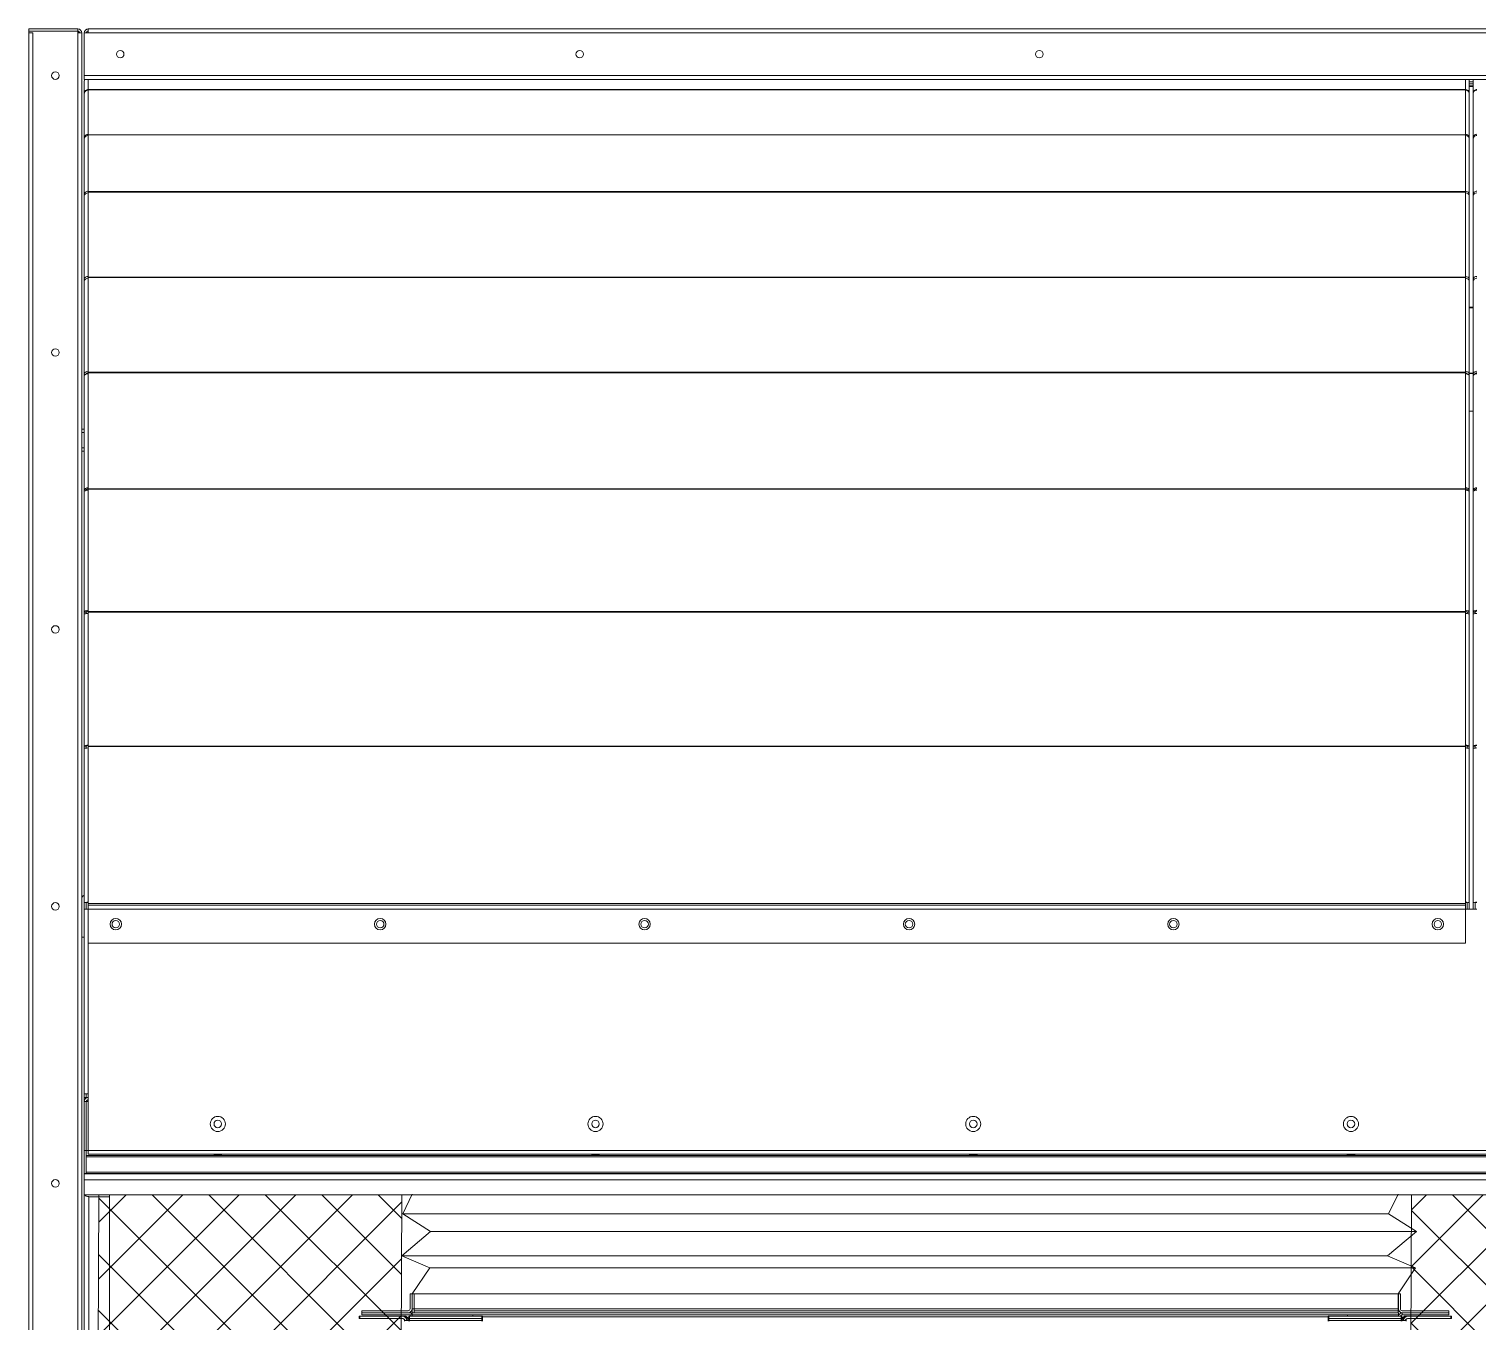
# Model space of a CAD drawing. Header units: millimetres. Extents: x -17070 to 42149, y -291348 to 30242.
# Drawn here: x 31351 to 32501, y 19004 to 20030 of the extents above; entities that cross this region are included whole.
import ezdxf

# ---------------------------------------------------------------- set-up
doc = ezdxf.new("R2010")
doc.units = ezdxf.units.MM
pattern_1 = [(45, (-833382.937, -471185.468), (-22.4506403, 22.4506403), []), (135, (-833382.937, -471185.468), (-22.4506403, -22.4506403), [])]

# ---------------------------------------------------------------- blocks, each defined once
blk = doc.blocks.new('3753456')
at = {"color": 0, "lineweight": 5}
for p, q in [((337590.2, 91235.5), (337597.8, 91251)), ((337612.3, 91221.4), (337590.2, 91235.5)), ((337589.4, 91202.2), (337612.3, 91221.4)), ((337611.6, 91192.6), (337589.4, 91202.2)), ((337597.8, 91172), (337611.6, 91192.6))]:
    blk.add_line(p, q, dxfattribs=at)
blk = doc.blocks.new('45735')
at = {"color": 0, "lineweight": 5}
for p, q in [((339300, 91099.7), (338517, 91099.7)), ((338539.1, 91085.6), (339322.1, 91085.6)), ((338516.2, 91066.4), (339299.2, 91066.4)), ((339321.4, 91056.8), (338538.4, 91056.8))]:
    blk.add_line(p, q, dxfattribs=at)
for p in [(926.8, -135.8), (1709.8, -135.8)]:
    blk.add_blockref('3753456', p, dxfattribs=at)
blk = doc.blocks.new('2')
at = {"lineweight": 5}
h = blk.add_hatch(dxfattribs=at)
h.set_pattern_fill('ANSI37', scale=10)
h.set_pattern_definition(pattern_1)
h.paths.add_polyline_path([(31638.4, 17181.5), (31646.9, 19103.8), (31406.2, 19103.8), (31397.7, 17181.5)])
h = blk.add_hatch(dxfattribs=at)
h.set_pattern_fill('ANSI37', scale=10)
h.set_pattern_definition(pattern_1)
h.paths.add_polyline_path([(32952.6, 17181.5), (32961.1, 19103.8), (32448.7, 19103.8), (32440.2, 17181.5)])
at = {"color": 7, "lineweight": 20, "ltscale": 0.000888889}
for p, q in [((31350.6, 20029.9), (31350.6, 20028.3)), ((31389.5, 20029.9), (31389.5, 20028.3)), ((31396.2, 19755.8), (31394.6, 19755.8)), ((32493, 19755.8), (32494.6, 19755.8)), ((32499.2, 19755.8), (32497.6, 19755.8)), ((31396.2, 19663.8), (31394.6, 19663.8)), ((32493, 19663.8), (32494.6, 19663.8)), ((32499.2, 19663.8), (32497.6, 19663.8)), ((31396.2, 19566.7), (31394.6, 19566.7)), ((32493, 19566.7), (32494.6, 19566.7)), ((32499.2, 19566.7), (32497.6, 19566.7)), ((31396.2, 19460.3), (31394.6, 19460.3)), ((32493, 19460.3), (32494.6, 19460.3)), ((32499.2, 19460.3), (32497.6, 19460.3)), ((31394.6, 19181.1), (31394.6, 19179.5)), ((31394.6, 19178), (31396.2, 19178)), ((31394.6, 19139.1), (31396.2, 19139.1)), ((31394.6, 19139.1), (31396.2, 19139.1)), ((31394.6, 19120.7), (31396.2, 19120.7)), ((31654.9, 19025.1), (31653.3, 19025.1)), ((32438.3, 19025.1), (32439.9, 19025.1)), ((31614.9, 19011.7), (31614.9, 19010.1)), ((31656.7, 19011.7), (31656.7, 19010.1)), ((32438.1, 19011.7), (32438.1, 19010.1)), ((32478.3, 19011.7), (32478.3, 19010.1)), ((31614.9, 19010.1), (31614.9, 19008.5)), ((31653.3, 19008.5), (31654.9, 19008.5)), ((31654.9, 19008.5), (31654.9, 19010.1)), ((32438.3, 19008.5), (32438.3, 19010.1)), ((32441.4, 19010.1), (32441.4, 19008.5)), ((32478.3, 19008.5), (32478.3, 19010.1))]:
    blk.add_line(p, q, dxfattribs=at)
at = {"color": 7, "lineweight": 20, "ltscale": 0.021611}
for p, q in [((31350.6, 20029.9), (31389.5, 20029.9)), ((31350.6, 20028.3), (31389.5, 20028.3)), ((31394.6, 19178), (31394.6, 19139.1)), ((31396.2, 19139.1), (31396.2, 19178))]:
    blk.add_line(p, q, dxfattribs=at)
at = {"color": 7, "lineweight": 20, "ltscale": 0.000833333}
for p, q in [((31350.6, 20026.8), (31350.6, 20028.3)), ((31389.5, 20028.3), (31389.5, 20026.8)), ((31396.2, 19178), (31397.7, 19178)), ((31397.7, 19139.1), (31396.2, 19139.1)), ((31656.7, 19011.7), (31656.7, 19013.2)), ((32438.1, 19011.7), (32438.1, 19013.2)), ((31652.3, 19005.5), (31652.3, 19004)), ((31652.8, 19005.5), (31652.8, 19004)), ((31710.3, 19005.5), (31710.3, 19004)), ((31710.8, 19005.5), (31710.8, 19004)), ((32382.4, 19005.5), (32382.4, 19004)), ((32382.9, 19005.5), (32382.9, 19004)), ((32439.9, 19010.1), (32441.4, 19010.1)), ((32440.4, 19005.5), (32440.4, 19004)), ((32440.9, 19005.5), (32440.9, 19004))]:
    blk.add_line(p, q, dxfattribs=at)
at = {"color": 7, "lineweight": 20}
for p, q in [((31350.6, 17185), (31350.6, 20026.8)), ((31353.7, 17185), (31353.7, 20026.8)), ((31389.5, 17185), (31389.5, 20026.8)), ((31392.6, 17185), (31392.6, 20026.8)), ((34003.5, 20029.9), (31397.7, 20029.9)), ((34003.5, 20026.8), (31397.7, 20026.8)), ((34006.6, 19993), (31394.6, 19993)), ((34006.6, 19989.9), (31394.6, 19989.9)), ((31397.7, 19981.8), (32491.5, 19981.8)), ((31397.7, 19981.6), (32491.5, 19981.6)), ((31397.7, 19945.9), (32491.5, 19945.9)), ((31397.7, 19945.8), (32491.5, 19945.8)), ((31397.7, 19900.8), (32491.5, 19900.8)), ((31397.7, 19900.4), (32491.5, 19900.4)), ((31397.7, 19832.7), (32491.5, 19832.7)), ((31397.7, 19832.6), (32491.5, 19832.6)), ((31397.7, 19757.4), (32491.5, 19757.4)), ((31397.7, 19756.8), (32491.5, 19756.8)), ((31397.7, 19664.7), (32491.5, 19664.7)), ((31397.7, 19664.4), (32491.5, 19664.4)), ((31397.7, 19567.3), (32491.5, 19567.3)), ((31397.7, 19566.6), (32491.5, 19566.6)), ((31397.7, 19460.1), (32491.5, 19460.1)), ((31397.7, 19459.8), (32491.5, 19459.8)), ((32491.5, 19335.1), (31397.7, 19335.1)), ((31397.7, 19333.8), (32491.5, 19333.8)), ((31397.7, 19330.7), (32491.5, 19330.7)), ((31397.7, 19303.8), (32491.5, 19303.8)), ((31397.7, 19139.1), (34003.5, 19139.1)), ((34005, 19135.1), (31396.2, 19135.1)), ((34005, 19133.9), (31396.2, 19133.9)), ((31397.7, 19136), (34003.5, 19136)), ((34006.6, 19120.6), (31394.6, 19120.6)), ((34006.6, 19115.6), (31394.6, 19115.6)), ((31396.2, 19121.8), (34005, 19121.8)), ((31396.2, 19120.8), (34005, 19120.8)), ((31394.6, 19103.8), (34006.6, 19103.8))]:
    blk.add_line(p, q, dxfattribs=at)
at = {"color": 7, "lineweight": 20, "ltscale": 0.001722}
for p, q in [((31350.6, 20026.8), (31353.7, 20026.8)), ((31350.6, 20026.8), (31353.7, 20026.8)), ((31392.6, 20026.8), (31389.5, 20026.8)), ((31397.7, 20026.8), (31394.6, 20026.8)), ((31397.7, 20026.8), (31397.7, 20029.9)), ((31394.6, 19993), (31394.6, 19989.9)), ((31397.7, 19330.7), (31397.7, 19333.8)), ((32491.5, 19330.7), (32491.5, 19333.8)), ((31394.6, 19330.8), (31397.7, 19330.8)), ((31394.6, 19184.1), (31397.7, 19184.1)), ((31397.7, 19136), (31397.7, 19139.1)), ((31655.1, 19013.2), (31655.1, 19010.1))]:
    blk.add_line(p, q, dxfattribs=at)
at = {"color": 7, "lineweight": 20, "ltscale": 0.018778}
blk.add_line((31394.6, 19993), (31394.6, 20026.8), dxfattribs=at)
at = {"color": 7, "lineweight": 20, "ltscale": 0.000566703}
blk.add_line((31396.6, 20027.8), (31396.6, 20026.8), dxfattribs=at)
at = {"color": 7, "lineweight": 20, "ltscale": 0.004468}
for p, q in [((31397.7, 19981.9), (31397.7, 19989.9)), ((32491.5, 19989.9), (32491.5, 19981.9))]:
    blk.add_line(p, q, dxfattribs=at)
at = {"color": 7, "lineweight": 20, "ltscale": 4.85923e-05}
blk.add_line((31394.6, 19988.6), (31394.6, 19988.6), dxfattribs=at)
at = {"color": 7, "lineweight": 20, "ltscale": 0.005416}
for p, q in [((31394.6, 19978.8), (31394.6, 19988.5)), ((32494.6, 19988.5), (32494.6, 19978.8)), ((32497.6, 19978.8), (32497.6, 19988.5))]:
    blk.add_line(p, q, dxfattribs=at)
at = {"color": 7, "lineweight": 20, "ltscale": 1.77131e-05}
for p, q in [((31394.7, 19978.8), (31394.6, 19978.8)), ((32497.7, 19978.8), (32497.6, 19978.8))]:
    blk.add_line(p, q, dxfattribs=at)
at = {"color": 7, "lineweight": 20, "ltscale": 0.000231544}
for p, q in [((31394.6, 19978.4), (31394.6, 19978.8)), ((32497.6, 19978.4), (32497.6, 19978.8))]:
    blk.add_line(p, q, dxfattribs=at)
at = {"color": 7, "lineweight": 20, "ltscale": 0.019501}
for p, q in [((31394.6, 19943.3), (31394.6, 19978.4)), ((31397.7, 19946.2), (31397.7, 19981.3)), ((32491.5, 19981.3), (32491.5, 19946.2)), ((32494.6, 19978.4), (32494.6, 19943.3)), ((32497.6, 19943.3), (32497.6, 19978.4))]:
    blk.add_line(p, q, dxfattribs=at)
at = {"color": 7, "lineweight": 20, "ltscale": 5.06378e-05}
for p, q in [((31397.7, 19981.9), (31397.7, 19981.8)), ((32491.5, 19981.9), (32491.5, 19981.8))]:
    blk.add_line(p, q, dxfattribs=at)
at = {"color": 7, "lineweight": 20, "ltscale": 8.68979e-05}
for p, q in [((31397.7, 19981.6), (31397.7, 19981.8)), ((32491.5, 19981.6), (32491.5, 19981.8))]:
    blk.add_line(p, q, dxfattribs=at)
at = {"color": 7, "lineweight": 20, "ltscale": 0.000182321}
for p, q in [((31397.7, 19981.3), (31397.7, 19981.6)), ((32491.5, 19981.3), (32491.5, 19981.6))]:
    blk.add_line(p, q, dxfattribs=at)
at = {"color": 7, "lineweight": 20, "ltscale": 5.01906e-05}
blk.add_line((32494.6, 19988.5), (32494.6, 19988.6), dxfattribs=at)
at = {"color": 7, "lineweight": 20, "ltscale": 0.001667}
for p, q in [((32494.6, 19987.9), (32497.6, 19987.9)), ((32497.6, 19986.4), (32494.6, 19986.4)), ((32497.6, 19984.8), (32494.6, 19984.8)), ((32494.6, 19984.3), (32497.6, 19984.3)), ((32494.6, 19808.9), (32497.6, 19808.9)), ((32494.6, 19808.3), (32497.6, 19808.3)), ((32494.6, 19756.5), (32497.6, 19756.5)), ((32494.6, 19756.2), (32497.6, 19756.2)), ((32494.6, 19726.3), (32497.6, 19726.3))]:
    blk.add_line(p, q, dxfattribs=at)
at = {"color": 7, "lineweight": 20, "ltscale": 1.77147e-05}
blk.add_line((32494.6, 19978.8), (32494.6, 19978.8), dxfattribs=at)
at = {"color": 7, "lineweight": 20, "ltscale": 0.020143}
blk.add_line((32494.6, 19942.5), (32494.6, 19978.8), dxfattribs=at)
at = {"color": 7, "lineweight": 20, "ltscale": 4.85922e-05}
blk.add_line((32497.6, 19988.6), (32497.6, 19988.6), dxfattribs=at)
at = {"color": 7, "lineweight": 20, "ltscale": 5.95226e-05}
for p, q in [((31394.7, 19943.3), (31394.6, 19943.3)), ((32497.7, 19943.3), (32497.6, 19943.3))]:
    blk.add_line(p, q, dxfattribs=at)
at = {"color": 7, "lineweight": 20, "ltscale": 0.000407996}
for p, q in [((31394.6, 19942.5), (31394.6, 19943.3)), ((32497.6, 19942.5), (32497.6, 19943.3))]:
    blk.add_line(p, q, dxfattribs=at)
at = {"color": 7, "lineweight": 20, "ltscale": 0.000181183}
for p, q in [((31397.7, 19945.9), (31397.7, 19946.2)), ((32491.5, 19945.9), (32491.5, 19946.2))]:
    blk.add_line(p, q, dxfattribs=at)
at = {"color": 7, "lineweight": 20, "ltscale": 5.76158e-05}
for p, q in [((31397.7, 19945.8), (31397.7, 19945.9)), ((32491.5, 19945.8), (32491.5, 19945.9))]:
    blk.add_line(p, q, dxfattribs=at)
at = {"color": 7, "lineweight": 20, "ltscale": 0.000228135}
for p, q in [((31397.7, 19945.4), (31397.7, 19945.8)), ((32491.5, 19945.4), (32491.5, 19945.8))]:
    blk.add_line(p, q, dxfattribs=at)
at = {"color": 7, "lineweight": 20, "ltscale": 0.024554}
for p, q in [((31397.7, 19901.2), (31397.7, 19945.4)), ((32491.5, 19945.4), (32491.5, 19901.2)), ((31394.6, 19898.3), (31394.6, 19942.5)), ((32494.6, 19942.5), (32494.6, 19898.3)), ((32497.6, 19898.3), (32497.6, 19942.5))]:
    blk.add_line(p, q, dxfattribs=at)
at = {"color": 7, "lineweight": 20, "ltscale": 5.95243e-05}
blk.add_line((32494.5, 19943.3), (32494.6, 19943.3), dxfattribs=at)
at = {"color": 7, "lineweight": 20, "ltscale": 0.019078}
blk.add_line((32494.6, 19908.9), (32494.6, 19943.3), dxfattribs=at)
at = {"color": 7, "lineweight": 20, "ltscale": 0.000162064}
for p, q in [((31394.9, 19898.3), (31394.6, 19898.3)), ((32494.3, 19898.3), (32494.6, 19898.3)), ((32497.9, 19898.3), (32497.6, 19898.3))]:
    blk.add_line(p, q, dxfattribs=at)
at = {"color": 7, "lineweight": 20, "ltscale": 0.000573504}
for p, q in [((31394.6, 19897.3), (31394.6, 19898.3)), ((32497.6, 19897.3), (32497.6, 19898.3))]:
    blk.add_line(p, q, dxfattribs=at)
at = {"color": 7, "lineweight": 20, "ltscale": 0.036885}
for p, q in [((31394.6, 19830.9), (31394.6, 19897.3)), ((31397.7, 19833.4), (31397.7, 19899.8)), ((32491.5, 19899.8), (32491.5, 19833.4)), ((32494.6, 19897.3), (32494.6, 19830.9)), ((32497.6, 19830.9), (32497.6, 19897.3))]:
    blk.add_line(p, q, dxfattribs=at)
at = {"color": 7, "lineweight": 20, "ltscale": 0.000229568}
for p, q in [((31397.7, 19900.8), (31397.7, 19901.2)), ((32491.5, 19900.8), (32491.5, 19901.2))]:
    blk.add_line(p, q, dxfattribs=at)
at = {"color": 7, "lineweight": 20, "ltscale": 0.000214269}
for p, q in [((31397.7, 19900.4), (31397.7, 19900.8)), ((32491.5, 19900.4), (32491.5, 19900.8))]:
    blk.add_line(p, q, dxfattribs=at)
at = {"color": 7, "lineweight": 20, "ltscale": 0.000344851}
for p, q in [((31397.7, 19899.8), (31397.7, 19900.4)), ((32491.5, 19899.8), (32491.5, 19900.4))]:
    blk.add_line(p, q, dxfattribs=at)
at = {"color": 7, "lineweight": 20, "ltscale": 0.017676}
blk.add_line((32494.6, 19866.5), (32494.6, 19898.3), dxfattribs=at)
at = {"color": 7, "lineweight": 20, "ltscale": 0.000315481}
for p, q in [((31395.2, 19830.9), (31394.6, 19830.9)), ((32494.1, 19830.9), (32494.6, 19830.9)), ((32498.2, 19830.9), (32497.6, 19830.9))]:
    blk.add_line(p, q, dxfattribs=at)
at = {"color": 7, "lineweight": 20, "ltscale": 0.000722932}
for p, q in [((31394.6, 19829.6), (31394.6, 19830.9)), ((32497.6, 19829.6), (32497.6, 19830.9))]:
    blk.add_line(p, q, dxfattribs=at)
at = {"color": 7, "lineweight": 20, "ltscale": 0.041009}
for p, q in [((31394.6, 19755.8), (31394.6, 19829.6)), ((31397.7, 19758.1), (31397.7, 19831.9)), ((32491.5, 19831.9), (32491.5, 19758.1)), ((32494.6, 19829.6), (32494.6, 19755.8)), ((32497.6, 19755.8), (32497.6, 19829.6))]:
    blk.add_line(p, q, dxfattribs=at)
at = {"color": 7, "lineweight": 20, "ltscale": 0.000342699}
for p, q in [((31397.7, 19832.7), (31397.7, 19833.4)), ((32491.5, 19832.7), (32491.5, 19833.4))]:
    blk.add_line(p, q, dxfattribs=at)
at = {"color": 7, "lineweight": 20, "ltscale": 0.000101871}
for p, q in [((31397.7, 19832.6), (31397.7, 19832.7)), ((32491.5, 19832.6), (32491.5, 19832.7))]:
    blk.add_line(p, q, dxfattribs=at)
at = {"color": 7, "lineweight": 20, "ltscale": 0.00038102}
for p, q in [((31397.7, 19832.6), (31397.7, 19831.9)), ((32491.5, 19832.6), (32491.5, 19831.9))]:
    blk.add_line(p, q, dxfattribs=at)
at = {"color": 7, "lineweight": 20, "ltscale": 0.015571}
blk.add_line((32494.6, 19802.9), (32494.6, 19830.9), dxfattribs=at)
at = {"color": 7, "lineweight": 20, "ltscale": 0.000852754}
for p, q in [((31394.6, 19754.3), (31394.6, 19755.8)), ((32497.6, 19754.3), (32497.6, 19755.8))]:
    blk.add_line(p, q, dxfattribs=at)
at = {"color": 7, "lineweight": 20, "ltscale": 0.050238}
for p, q in [((31394.6, 19663.8), (31394.6, 19754.3)), ((31397.7, 19665.5), (31397.7, 19755.9)), ((32491.5, 19755.9), (32491.5, 19665.5)), ((32494.6, 19754.3), (32494.6, 19663.8)), ((32497.6, 19663.8), (32497.6, 19754.3))]:
    blk.add_line(p, q, dxfattribs=at)
at = {"color": 7, "lineweight": 20, "ltscale": 3.37381e-05}
for p, q in [((31396.2, 19755.7), (31396.2, 19755.8)), ((32493, 19755.7), (32493, 19755.8)), ((32499.2, 19755.7), (32499.2, 19755.8))]:
    blk.add_line(p, q, dxfattribs=at)
at = {"color": 7, "lineweight": 20, "ltscale": 0.000383413}
for p, q in [((31397.7, 19758.1), (31397.7, 19757.4)), ((32491.5, 19758.1), (32491.5, 19757.4))]:
    blk.add_line(p, q, dxfattribs=at)
at = {"color": 7, "lineweight": 20, "ltscale": 0.000318226}
for p, q in [((31397.7, 19756.8), (31397.7, 19757.4)), ((32491.5, 19756.8), (32491.5, 19757.4))]:
    blk.add_line(p, q, dxfattribs=at)
at = {"color": 7, "lineweight": 20, "ltscale": 0.000469699}
for p, q in [((31397.7, 19756.8), (31397.7, 19755.9)), ((32491.5, 19756.8), (32491.5, 19755.9))]:
    blk.add_line(p, q, dxfattribs=at)
at = {"color": 7, "lineweight": 20, "ltscale": 0.000523852}
blk.add_line((32491.5, 19756.9), (32491.5, 19755.9), dxfattribs=at)
at = {"color": 7, "lineweight": 20, "ltscale": 0.01323}
blk.add_line((32494.6, 19732), (32494.6, 19755.8), dxfattribs=at)
at = {"color": 7, "lineweight": 20, "ltscale": 0.001111}
for p, q in [((31394.6, 19711.9), (31392.6, 19711.9)), ((31394.6, 19694.6), (31392.6, 19694.6)), ((31392.6, 19308.5), (31394.6, 19308.5)), ((31612.8, 19005.5), (31612.8, 19007.5)), ((31613.3, 19005.5), (31613.3, 19007.5)), ((31652.3, 19005.5), (31652.3, 19007.5)), ((31652.8, 19005.5), (31652.8, 19007.5)), ((31710.3, 19005.5), (31710.3, 19007.5)), ((31710.8, 19005.5), (31710.8, 19007.5)), ((32382.4, 19005.5), (32382.4, 19007.5)), ((32382.9, 19005.5), (32382.9, 19007.5)), ((32440.4, 19005.5), (32440.4, 19007.5)), ((32440.9, 19005.5), (32440.9, 19007.5)), ((32479.9, 19005.5), (32479.9, 19007.5)), ((32480.4, 19005.5), (32480.4, 19007.5))]:
    blk.add_line(p, q, dxfattribs=at)
at = {"color": 7, "lineweight": 20, "ltscale": 0.000958765}
for p, q in [((31394.6, 19662.1), (31394.6, 19663.8)), ((32497.6, 19662.1), (32497.6, 19663.8))]:
    blk.add_line(p, q, dxfattribs=at)
at = {"color": 7, "lineweight": 20, "ltscale": 0.052983}
for p, q in [((31394.6, 19566.7), (31394.6, 19662.1)), ((31397.7, 19568.2), (31397.7, 19663.5)), ((32491.5, 19663.5), (32491.5, 19568.2)), ((32494.6, 19662.1), (32494.6, 19566.7)), ((32497.6, 19566.7), (32497.6, 19662.1))]:
    blk.add_line(p, q, dxfattribs=at)
at = {"color": 7, "lineweight": 20, "ltscale": 0.000257803}
for p, q in [((31396.2, 19663.4), (31396.2, 19663.8)), ((32493, 19663.4), (32493, 19663.8)), ((32499.2, 19663.4), (32499.2, 19663.8))]:
    blk.add_line(p, q, dxfattribs=at)
at = {"color": 7, "lineweight": 20, "ltscale": 0.000466768}
for p, q in [((31397.7, 19665.5), (31397.7, 19664.7)), ((32491.5, 19665.5), (32491.5, 19664.7))]:
    blk.add_line(p, q, dxfattribs=at)
at = {"color": 7, "lineweight": 20, "ltscale": 0.000134994}
for p, q in [((31397.7, 19664.4), (31397.7, 19664.7)), ((32491.5, 19664.4), (32491.5, 19664.7))]:
    blk.add_line(p, q, dxfattribs=at)
at = {"color": 7, "lineweight": 20, "ltscale": 0.000492271}
for p, q in [((31397.7, 19664.4), (31397.7, 19663.5)), ((32491.5, 19664.4), (32491.5, 19663.5))]:
    blk.add_line(p, q, dxfattribs=at)
at = {"color": 7, "lineweight": 20, "ltscale": 0.000610792}
blk.add_line((32491.5, 19664.6), (32491.5, 19663.5), dxfattribs=at)
at = {"color": 7, "lineweight": 20, "ltscale": 0.010363}
blk.add_line((32494.6, 19645.2), (32494.6, 19663.8), dxfattribs=at)
at = {"color": 7, "lineweight": 20, "ltscale": 0.001039}
for p, q in [((31394.6, 19564.9), (31394.6, 19566.7)), ((32497.6, 19564.9), (32497.6, 19566.7))]:
    blk.add_line(p, q, dxfattribs=at)
at = {"color": 7, "lineweight": 20, "ltscale": 0.058102}
for p, q in [((31394.6, 19460.3), (31394.6, 19564.9)), ((31397.7, 19461), (31397.7, 19565.6)), ((32491.5, 19565.6), (32491.5, 19461)), ((32494.6, 19564.9), (32494.6, 19460.3)), ((32497.6, 19460.3), (32497.6, 19564.9))]:
    blk.add_line(p, q, dxfattribs=at)
at = {"color": 7, "lineweight": 20, "ltscale": 0.000676388}
for p, q in [((31396.2, 19565.5), (31396.2, 19566.7)), ((32493, 19565.5), (32493, 19566.7)), ((32499.2, 19565.5), (32499.2, 19566.7))]:
    blk.add_line(p, q, dxfattribs=at)
at = {"color": 7, "lineweight": 20, "ltscale": 0.000495362}
for p, q in [((31397.7, 19568.2), (31397.7, 19567.3)), ((32491.5, 19568.2), (32491.5, 19567.3))]:
    blk.add_line(p, q, dxfattribs=at)
at = {"color": 7, "lineweight": 20, "ltscale": 0.000387411}
for p, q in [((31397.7, 19566.6), (31397.7, 19567.3)), ((32491.5, 19566.6), (32491.5, 19567.3))]:
    blk.add_line(p, q, dxfattribs=at)
at = {"color": 7, "lineweight": 20, "ltscale": 0.000543222}
for p, q in [((31397.7, 19566.6), (31397.7, 19565.6)), ((32491.5, 19566.6), (32491.5, 19565.6))]:
    blk.add_line(p, q, dxfattribs=at)
at = {"color": 7, "lineweight": 20, "ltscale": 0.001012}
blk.add_line((32491.5, 19567.4), (32491.5, 19565.6), dxfattribs=at)
at = {"color": 7, "lineweight": 20, "ltscale": 0.007338}
blk.add_line((32494.6, 19553.5), (32494.6, 19566.7), dxfattribs=at)
at = {"color": 7, "lineweight": 20, "ltscale": 0.00109}
for p, q in [((31394.6, 19458.3), (31394.6, 19460.3)), ((32497.6, 19458.3), (32497.6, 19460.3))]:
    blk.add_line(p, q, dxfattribs=at)
at = {"color": 7, "lineweight": 20, "ltscale": 0.000861584}
for p, q in [((31396.2, 19458.7), (31396.2, 19460.3)), ((32493, 19458.7), (32493, 19460.3)), ((32499.2, 19458.7), (32499.2, 19460.3))]:
    blk.add_line(p, q, dxfattribs=at)
at = {"color": 7, "lineweight": 20, "ltscale": 0.000539832}
for p, q in [((31397.7, 19461), (31397.7, 19460.1)), ((32491.5, 19461), (32491.5, 19460.1))]:
    blk.add_line(p, q, dxfattribs=at)
at = {"color": 7, "lineweight": 20, "ltscale": 0.000153368}
for p, q in [((31397.7, 19459.8), (31397.7, 19460.1)), ((32491.5, 19459.8), (32491.5, 19460.1))]:
    blk.add_line(p, q, dxfattribs=at)
at = {"color": 7, "lineweight": 20, "ltscale": 0.00054973}
for p, q in [((31397.7, 19459.8), (31397.7, 19458.8)), ((32491.5, 19459.8), (32491.5, 19458.8))]:
    blk.add_line(p, q, dxfattribs=at)
at = {"color": 7, "lineweight": 20, "ltscale": 0.001029}
blk.add_line((32491.5, 19460.6), (32491.5, 19458.8), dxfattribs=at)
at = {"color": 7, "lineweight": 20, "ltscale": 0.004022}
blk.add_line((32494.6, 19453), (32494.6, 19460.3), dxfattribs=at)
at = {"color": 7, "lineweight": 20, "ltscale": 0.068058}
for p, q in [((31394.6, 19335.8), (31394.6, 19458.3)), ((31397.7, 19336.3), (31397.7, 19458.8)), ((32491.5, 19458.8), (32491.5, 19336.3)), ((32494.6, 19458.3), (32494.6, 19335.8)), ((32497.6, 19335.8), (32497.6, 19458.3))]:
    blk.add_line(p, q, dxfattribs=at)
at = {"color": 7, "lineweight": 20, "ltscale": 0.002779}
for p, q in [((31394.6, 19330.8), (31394.6, 19335.8)), ((31396.2, 19330.8), (31396.2, 19335.8)), ((32493, 19330.8), (32493, 19335.8)), ((32494.6, 19330.8), (32494.6, 19335.8)), ((32497.6, 19330.8), (32497.6, 19335.8)), ((32499.2, 19330.8), (32499.2, 19335.8))]:
    blk.add_line(p, q, dxfattribs=at)
at = {"color": 7, "lineweight": 20, "ltscale": 0.000665626}
for p, q in [((31397.7, 19336.3), (31397.7, 19335.1)), ((32491.5, 19336.3), (32491.5, 19335.1))]:
    blk.add_line(p, q, dxfattribs=at)
at = {"color": 7, "lineweight": 20, "ltscale": 0.000707283}
for p, q in [((31397.7, 19335.1), (31397.7, 19333.8)), ((32491.5, 19335.1), (32491.5, 19333.8))]:
    blk.add_line(p, q, dxfattribs=at)
at = {"color": 7, "lineweight": 20, "ltscale": 0.002905}
blk.add_line((32491.5, 19336), (32491.5, 19330.8), dxfattribs=at)
at = {"color": 7, "lineweight": 20, "ltscale": 0.0815}
blk.add_line((31394.6, 19330.8), (31394.6, 19184.1), dxfattribs=at)
at = {"color": 7, "lineweight": 20, "ltscale": 0.014944}
for p, q in [((31397.7, 19330.7), (31397.7, 19303.8)), ((32491.5, 19303.8), (32491.5, 19330.7))]:
    blk.add_line(p, q, dxfattribs=at)
at = {"color": 7, "lineweight": 20, "ltscale": 0.005111}
blk.add_line((32500.7, 19330.8), (32491.5, 19330.8), dxfattribs=at)
at = {"color": 7, "lineweight": 20, "ltscale": 0.0665}
blk.add_line((31397.7, 19303.8), (31397.7, 19184.1), dxfattribs=at)
at = {"color": 7, "lineweight": 20, "ltscale": 0.001669}
for p, q in [((31394.6, 19184.1), (31394.6, 19181.1)), ((31396.2, 19184.1), (31396.2, 19181.1))]:
    blk.add_line(p, q, dxfattribs=at)
at = {"color": 7, "lineweight": 20, "ltscale": 0.025}
blk.add_line((31397.7, 19184.1), (31397.7, 19139.1), dxfattribs=at)
at = {"color": 7, "lineweight": 20, "ltscale": 0.001703}
blk.add_line((31394.6, 19181.1), (31397.7, 19181.1), dxfattribs=at)
at = {"color": 7, "lineweight": 20, "ltscale": 0.000253866}
blk.add_line((31394.6, 19179.1), (31394.6, 19179.5), dxfattribs=at)
at = {"color": 7, "lineweight": 20, "ltscale": 0.000215038}
for p, q in [((31394.6, 19179.5), (31395, 19179.5)), ((32439.9, 19010.1), (32439.9, 19009.7))]:
    blk.add_line(p, q, dxfattribs=at)
at = {"color": 7, "lineweight": 20, "ltscale": 0.000100412}
blk.add_line((31394.6, 19179.1), (31394.8, 19179.1), dxfattribs=at)
at = {"color": 7, "lineweight": 20, "ltscale": 0.000558111}
blk.add_line((31394.6, 19179.1), (31394.6, 19178), dxfattribs=at)
at = {"color": 7, "lineweight": 20, "ltscale": 0.000598884}
blk.add_line((31396.7, 19179.1), (31397.7, 19179.1), dxfattribs=at)
at = {"color": 7, "lineweight": 20, "ltscale": 1.32337e-05}
blk.add_line((31397.7, 19179.5), (31397.7, 19179.5), dxfattribs=at)
at = {"color": 7, "lineweight": 20, "ltscale": 0.010219}
for p, q in [((31394.6, 19120.7), (31394.6, 19139.1)), ((31396.2, 19120.7), (31396.2, 19139.1))]:
    blk.add_line(p, q, dxfattribs=at)
at = {"color": 7, "lineweight": 20, "ltscale": 0.002255}
blk.add_line((31396.2, 19135.1), (31396.2, 19139.1), dxfattribs=at)
at = {"color": 7, "lineweight": 20, "ltscale": 0.000618098}
blk.add_line((31396.2, 19133.9), (31396.2, 19135.1), dxfattribs=at)
at = {"color": 7, "lineweight": 20, "ltscale": 0.006747}
blk.add_line((31396.2, 19133.9), (31396.2, 19121.8), dxfattribs=at)
at = {"color": 7, "lineweight": 20, "ltscale": 8.17598e-05}
blk.add_line((31394.6, 19120.6), (31394.6, 19120.7), dxfattribs=at)
at = {"color": 7, "lineweight": 20, "ltscale": 0.00275}
blk.add_line((31394.6, 19120.6), (31394.6, 19115.6), dxfattribs=at)
at = {"color": 7, "lineweight": 20, "ltscale": 0.00658}
blk.add_line((31394.6, 19115.6), (31394.6, 19103.8), dxfattribs=at)
at = {"color": 7, "lineweight": 20, "ltscale": 0.000524657}
blk.add_line((31396.2, 19120.8), (31396.2, 19121.8), dxfattribs=at)
at = {"color": 7, "lineweight": 20, "ltscale": 0.414571}
blk.add_line((31394.6, 19103.8), (31394.6, 18357.5), dxfattribs=at)
at = {"color": 7, "lineweight": 20, "ltscale": 2.39452e-05}
blk.add_line((31398.1, 19103.8), (31398.1, 19103.7), dxfattribs=at)
at = {"color": 7, "lineweight": 20, "ltscale": 0.009167}
for p, q in [((31414.6, 19103.7), (31398.1, 19103.7)), ((31414.6, 19102.3), (31398.1, 19102.3))]:
    blk.add_line(p, q, dxfattribs=at)
at = {"color": 7, "lineweight": 20, "ltscale": 0.000773611}
blk.add_line((31414.6, 19102.3), (31414.6, 19103.7), dxfattribs=at)
at = {"color": 7, "lineweight": 20, "ltscale": 0.415127}
for p, q in [((31398.1, 19102.3), (31398.1, 18355.1)), ((31414.6, 18355.1), (31414.6, 19102.3))]:
    blk.add_line(p, q, dxfattribs=at)
at = {"color": 7, "lineweight": 20, "ltscale": 0.006611}
for p, q in [((31653.3, 19025.1), (31653.3, 19013.2)), ((31654.9, 19025.1), (31654.9, 19013.2)), ((31655.1, 19025.1), (31655.1, 19013.2)), ((31656.7, 19013.2), (31656.7, 19025.1)), ((32438.1, 19025.1), (32438.1, 19013.2)), ((32438.3, 19013.2), (32438.3, 19025.1)), ((32439.9, 19013.2), (32439.9, 19025.1))]:
    blk.add_line(p, q, dxfattribs=at)
at = {"color": 7, "lineweight": 20, "ltscale": 0.000888639}
for p, q in [((31656.7, 19025.1), (31655.1, 19025.1)), ((31656.7, 19013.2), (31655.1, 19013.2))]:
    blk.add_line(p, q, dxfattribs=at)
at = {"color": 7, "lineweight": 20, "ltscale": 0.434111}
for p, q in [((31656.7, 19025.1), (32438.1, 19025.1)), ((31656.7, 19013.2), (32438.1, 19013.2)), ((31656.7, 19011.7), (32438.1, 19011.7)), ((31656.7, 19010.1), (32438.1, 19010.1))]:
    blk.add_line(p, q, dxfattribs=at)
at = {"color": 7, "lineweight": 20, "ltscale": 0.0205}
for p, q in [((31614.9, 19011.7), (31651.8, 19011.7)), ((32441.4, 19011.7), (32478.3, 19011.7)), ((31614.9, 19010.1), (31651.8, 19010.1)), ((32441.4, 19010.1), (32478.3, 19010.1)), ((32441.4, 19010.1), (32478.3, 19010.1)), ((32441.4, 19008.5), (32478.3, 19008.5))]:
    blk.add_line(p, q, dxfattribs=at)
at = {"color": 7, "lineweight": 20, "ltscale": 0.019167}
for p, q in [((31612.8, 19007.5), (31647.3, 19007.5)), ((31612.8, 19005.5), (31647.3, 19005.5)), ((31613.3, 19007.5), (31647.8, 19007.5)), ((31613.3, 19005.5), (31647.8, 19005.5)), ((32479.9, 19007.5), (32445.4, 19007.5)), ((32479.9, 19005.5), (32445.4, 19005.5)), ((32480.4, 19007.5), (32445.9, 19007.5)), ((32480.4, 19005.5), (32445.9, 19005.5))]:
    blk.add_line(p, q, dxfattribs=at)
at = {"color": 7, "lineweight": 20, "ltscale": 0.021333}
for p, q in [((31614.9, 19010.1), (31653.3, 19010.1)), ((31653.3, 19008.5), (31614.9, 19008.5))]:
    blk.add_line(p, q, dxfattribs=at)
at = {"color": 7, "lineweight": 20, "ltscale": 0.000794473}
blk.add_line((31647.9, 19007.5), (31649.3, 19007.5), dxfattribs=at)
at = {"color": 7, "lineweight": 20, "ltscale": 0.00135}
blk.add_line((31647.9, 19007.5), (31650.3, 19007.5), dxfattribs=at)
at = {"color": 7, "lineweight": 20, "ltscale": 0.001944}
for p, q in [((31648.8, 19004), (31652.3, 19004)), ((32444.4, 19004), (32440.9, 19004))]:
    blk.add_line(p, q, dxfattribs=at)
at = {"color": 7, "lineweight": 20, "ltscale": 0.000277762}
for p, q in [((31648.8, 19003.5), (31648.8, 19004)), ((32444.4, 19003.5), (32444.4, 19004))]:
    blk.add_line(p, q, dxfattribs=at)
at = {"color": 7, "lineweight": 20, "ltscale": 0.000187402}
blk.add_line((31649.3, 19007.5), (31649.3, 19007.2), dxfattribs=at)
at = {"color": 7, "lineweight": 20, "ltscale": 0.000583596}
blk.add_line((31650.3, 19007.5), (31650.3, 19006.5), dxfattribs=at)
at = {"color": 7, "lineweight": 20, "ltscale": 0.032222}
for p, q in [((31652.3, 19007.5), (31710.3, 19007.5)), ((31652.3, 19005.5), (31710.3, 19005.5)), ((31652.3, 19004), (31710.3, 19004)), ((31652.8, 19007.5), (31710.8, 19007.5)), ((31652.8, 19005.5), (31710.8, 19005.5)), ((31652.8, 19004), (31710.8, 19004)), ((32440.4, 19007.5), (32382.4, 19007.5)), ((32440.4, 19005.5), (32382.4, 19005.5)), ((32440.4, 19004), (32382.4, 19004)), ((32440.9, 19007.5), (32382.9, 19007.5)), ((32440.9, 19005.5), (32382.9, 19005.5)), ((32440.9, 19004), (32382.9, 19004))]:
    blk.add_line(p, q, dxfattribs=at)
at = {"color": 7, "lineweight": 20, "ltscale": 0.000277763}
for p, q in [((31652.3, 19003.5), (31652.3, 19004)), ((31652.8, 19003.5), (31652.8, 19004)), ((31710.3, 19003.5), (31710.3, 19004)), ((31710.8, 19003.5), (31710.8, 19004)), ((32382.4, 19003.5), (32382.4, 19004)), ((32382.9, 19003.5), (32382.9, 19004)), ((32440.4, 19003.5), (32440.4, 19004)), ((32440.9, 19003.5), (32440.9, 19004))]:
    blk.add_line(p, q, dxfattribs=at)
at = {"color": 7, "lineweight": 20, "ltscale": 0.000555547}
for p, q in [((31653.3, 19007.5), (31653.3, 19008.5)), ((31654.9, 19008.5), (31654.9, 19007.5)), ((31703.3, 19008.5), (31703.3, 19007.5)), ((32397.9, 19007.5), (32397.9, 19008.5)), ((32438.3, 19008.5), (32438.3, 19007.5))]:
    blk.add_line(p, q, dxfattribs=at)
at = {"color": 7, "lineweight": 20, "ltscale": 0.435222}
for p, q in [((32438.3, 19010.1), (31654.9, 19010.1)), ((32438.3, 19008.5), (31654.9, 19008.5))]:
    blk.add_line(p, q, dxfattribs=at)
at = {"color": 7, "lineweight": 20, "ltscale": 0.026889}
blk.add_line((31654.9, 19008.5), (31703.3, 19008.5), dxfattribs=at)
at = {"color": 7, "lineweight": 20, "ltscale": 0.432889}
blk.add_line((31657, 19008.5), (32436.2, 19008.5), dxfattribs=at)
at = {"color": 7, "lineweight": 20, "ltscale": 0.373111}
blk.add_line((32382.4, 19007), (31710.8, 19007), dxfattribs=at)
at = {"color": 7, "lineweight": 20, "ltscale": 0.022444}
blk.add_line((32397.9, 19008.5), (32438.3, 19008.5), dxfattribs=at)
at = {"color": 7, "lineweight": 20, "ltscale": 1.33788e-05}
blk.add_line((32441.4, 19008.5), (32441.4, 19008.5), dxfattribs=at)
at = {"color": 7, "lineweight": 20, "ltscale": 0.000582846}
blk.add_line((32442.9, 19007.5), (32442.9, 19006.5), dxfattribs=at)
at = {"color": 7, "lineweight": 20, "ltscale": 0.001349}
blk.add_line((32445.4, 19007.5), (32442.9, 19007.5), dxfattribs=at)
at = {"color": 7, "lineweight": 20, "ltscale": 0.000187053}
blk.add_line((32443.9, 19007.5), (32443.9, 19007.2), dxfattribs=at)
at = {"color": 7, "lineweight": 20, "ltscale": 0.000793738}
blk.add_line((32445.4, 19007.5), (32443.9, 19007.5), dxfattribs=at)
at = {"color": 0, "lineweight": 20}
for points in [[(31406.2, 19103.8), (31646.9, 19103.8), (31638.4, 17181.5), (31397.7, 17181.5)], [(32448.7, 19103.8), (32961.1, 19103.8), (32952.6, 17181.5), (32440.2, 17181.5)]]:
    blk.add_lwpolyline(points, close=True, dxfattribs=at)
at = {"color": 7, "lineweight": 20}
for centre, radius in [((31423.1, 20009.9), 3), ((31788.1, 20009.9), 3), ((32153.1, 20009.9), 3), ((31371.6, 19992.9), 3), ((31371.6, 19772.9), 3), ((31371.6, 19552.9), 3), ((31371.6, 19332.9), 3), ((31419.6, 19318.8), 4.5), ((31419.6, 19318.8), 3), ((31629.6, 19318.8), 4.5), ((31629.6, 19318.8), 3), ((31839.6, 19318.8), 4.5), ((31839.6, 19318.8), 3), ((32049.6, 19318.8), 4.5), ((32049.6, 19318.8), 3), ((32259.6, 19318.8), 4.5), ((32259.6, 19318.8), 3), ((32469.6, 19318.8), 4.5), ((32469.6, 19318.8), 3), ((31500.6, 19160.1), 6), ((31500.6, 19160.1), 3), ((31800.6, 19160.1), 6), ((31800.6, 19160.1), 3), ((32100.6, 19160.1), 6), ((32100.6, 19160.1), 3), ((32400.6, 19160.1), 6), ((32400.6, 19160.1), 3), ((31371.6, 19112.9), 3)]:
    blk.add_circle(centre, radius, dxfattribs=at)
for centre, radius, start, end in [((31389.5, 20026.8), 3.1, 0, 90), ((31389.5, 20026.8), 1.5, 0, 90), ((31389.1, 20026.4), 1.5, 15.466, 74.5988), ((31389.1, 20026.4), 3.5, 0, 0.5932), ((31397.7, 20026.8), 3.1, 90, 180), ((31397.7, 20026.8), 1.5, 90, 180), ((31397.7, 19991), 3.1, 200.7836, 202.6686), ((31389.1, 19793.4), 3.5, 359.4068, 0), ((32491.5, 19795.1), 3.1, 0, 0.8218), ((31389.5, 19784.8), 3.1, 0, 0.6302), ((32491.5, 19572.3), 3.1, 0, 0.7204), ((31397.7, 19178), 3.1, 90, 180), ((31397.7, 19178), 1.5, 90, 180), ((31651.8, 19013.2), 1.5, 270, 0), ((31651.8, 19013.2), 3.1, 270, 0), ((32441.4, 19013.2), 3.1, 180, 270), ((32441.4, 19013.2), 1.5, 180, 270), ((31647.3, 19004), 3.5, 0, 90), ((31647.3, 19004), 1.5, 0, 90), ((31647.8, 19004), 3.5, 0, 90), ((31647.8, 19004), 1.5, 0, 90), ((31648.8, 19004), 3.5, 1.1186, 64.6231), ((31653.3, 19008.5), 1.6, 0, 90), ((32441.4, 19007), 3.1, 90, 170.7179), ((32441.4, 19007), 1.5, 90, 160.5281), ((32444.4, 19004), 3.5, 115.377, 180), ((32445.4, 19004), 3.5, 90, 180), ((32445.9, 19004), 3.5, 90, 180), ((32445.4, 19004), 1.5, 90, 180), ((32445.9, 19004), 1.5, 90, 180)]:
    blk.add_arc(centre, radius, start, end, dxfattribs=at)
for centre, major_axis, ratio, start_param, end_param in [((31397.7, 19988.5), (3.1, 0), 0.995898, 2.678096, 3.141593), ((31397.7, 19988.6), (-3.1, 0), 1, 5.854017, 6.283185), ((32491.5, 19988.5), (-3.1, 0), 0.995898, 3.141593, 3.605089), ((32491.5, 19988.6), (3.1, 0), 1, 6.283185, 6.712354), ((32500.7, 19988.5), (3.1, 0), 0.995898, 2.678096, 3.141593), ((32500.7, 19988.6), (-3.1, 0), 1, 5.854017, 6.283185), ((31397.7, 19978.8), (3.1, 0), 0.995898, 1.570796, 3.141593), ((31397.7, 19978.4), (3.1, 0), 0.945441, 1.570796, 3.141593), ((32491.5, 19978.8), (-3.1, 0), 0.995898, 3.141593, 4.712389), ((32491.5, 19978.4), (-3.1, 0), 0.945441, 3.141593, 4.712389), ((32500.7, 19978.8), (3.1, 0), 0.995898, 1.570796, 3.141593), ((32500.7, 19978.4), (3.1, 0), 0.945441, 1.570796, 3.141593), ((31397.7, 19943.3), (3.1, 0), 0.945441, 1.570796, 3.141593), ((31397.7, 19942.5), (3.1, 0), 0.911987, 1.570796, 3.141593), ((32491.5, 19943.3), (-3.1, 0), 0.945441, 3.141593, 4.712389), ((32491.5, 19942.5), (-3.1, 0), 0.911987, 3.141593, 4.712389), ((32500.7, 19943.3), (3.1, 0), 0.945441, 1.570796, 3.141593), ((32500.7, 19942.5), (3.1, 0), 0.911987, 1.570796, 3.141593), ((31397.7, 19898.3), (3.1, 0), 0.911987, 1.570796, 3.141593), ((31397.7, 19897.3), (3.1, 0), 0.787572, 1.570796, 3.141593), ((32491.5, 19898.3), (-3.1, 0), 0.911987, 3.141593, 4.712389), ((32491.5, 19897.3), (-3.1, 0), 0.787572, 3.141593, 4.712389), ((32500.7, 19898.3), (3.1, 0), 0.911987, 1.570796, 3.141593), ((32500.7, 19897.3), (3.1, 0), 0.787572, 1.570796, 3.141593), ((31397.7, 19830.9), (3.1, 0), 0.787572, 1.570796, 3.141593), ((31397.7, 19829.6), (3.1, 0), 0.728422, 1.570796, 3.141593), ((31397.7, 19830.9), (1.5, 0), 0.787572, 1.570796, 2.385648), ((32491.5, 19830.9), (-3.1, 0), 0.787572, 3.141593, 4.712389), ((32491.5, 19830.9), (-1.5, 0), 0.787572, 3.897536, 4.712389), ((32491.5, 19829.6), (-3.1, 0), 0.728422, 3.141593, 4.712389), ((32500.7, 19830.9), (3.1, 0), 0.787572, 1.570796, 3.141593), ((32500.7, 19829.6), (3.1, 0), 0.728422, 1.570796, 3.141593), ((32500.7, 19830.9), (1.5, 0), 0.787572, 1.570796, 2.385648), ((32491.5, 19795), (-3.1, 0), 0.99655, 3.141593, 3.150933), ((32491.5, 19794.9), (-3.1, 0), 0.977239, 3.141593, 3.155876), ((32491.5, 19789.9), (-3.1, 0), 0.968276, 3.141593, 3.146662), ((32491.5, 19774.9), (-3.1, 0), 0.944147, 3.141593, 3.146651), ((32491.5, 19767.8), (-3.1, 0), 0.977239, 3.141593, 3.154321), ((32491.5, 19767.1), (-3.1, 0), 0.850543, 3.141593, 3.154078), ((31397.7, 19755.8), (3.1, 0), 0.728422, 1.570796, 3.141593), ((31397.7, 19754.3), (3.1, 0), 0.543645, 1.570796, 3.141593), ((31397.7, 19755.8), (1.5, 0), 0.728422, 1.570796, 3.141593), ((32491.5, 19755.8), (-3.1, 0), 0.728422, 3.141593, 4.712389), ((32491.5, 19755.8), (-1.5, 0), 0.728422, 3.141593, 4.712389), ((32491.5, 19754.3), (-3.1, 0), 0.543645, 3.141593, 4.712389), ((32491.5, 19755.1), (-3.1, 0), 0.878691, 3.141593, 3.146619), ((32500.7, 19755.8), (3.1, 0), 0.728422, 1.570796, 3.141593), ((32500.7, 19754.3), (3.1, 0), 0.543645, 1.570796, 3.141593), ((32500.7, 19755.8), (1.5, 0), 0.728422, 1.570796, 3.141593), ((31396.1, 19709.6), (3.5, 0), 0.087156, 3.141593, 4.267002), ((31396.1, 19696.9), (3.5, 0), 0.087156, 2.013707, 3.141593), ((32491.5, 19700), (-3.1, 0), 0.850543, 3.141593, 3.152997), ((32491.5, 19698.8), (-3.1, 0), 0.719619, 3.141593, 3.152626), ((31397.7, 19663.8), (3.1, 0), 0.543645, 1.570796, 3.141593), ((31397.7, 19662.1), (3.1, 0), 0.465261, 1.570796, 3.141593), ((31397.7, 19663.8), (1.5, 0), 0.543645, 1.570796, 3.141593), ((32491.5, 19663.8), (-3.1, 0), 0.543645, 3.141593, 4.712389), ((32491.5, 19663.8), (-1.5, 0), 0.543645, 3.141593, 4.712389), ((32491.5, 19662.1), (-3.1, 0), 0.465261, 3.141593, 4.712389), ((32500.7, 19663.8), (3.1, 0), 0.543645, 1.570796, 3.141593), ((32500.7, 19662.1), (3.1, 0), 0.465261, 1.570796, 3.141593), ((32500.7, 19663.8), (1.5, 0), 0.543645, 1.570796, 3.141593), ((32491.5, 19610.2), (-3.1, 0), 0.719619, 3.141593, 3.151828), ((32491.5, 19608.6), (-3.1, 0), 0.446847, 3.141593, 3.150104), ((31397.7, 19566.7), (3.1, 0), 0.465261, 1.570796, 3.141593), ((31397.7, 19564.9), (3.1, 0), 0.240313, 1.570796, 3.141593), ((31397.7, 19566.7), (1.5, 0), 0.465261, 1.570796, 3.141593), ((32491.5, 19566.7), (-3.1, 0), 0.465261, 3.141593, 4.712389), ((32491.5, 19566.7), (-1.5, 0), 0.465261, 3.141593, 4.712389), ((32491.5, 19564.9), (-3.1, 0), 0.240313, 3.141593, 4.712389), ((32491.5, 19572.1), (3.1, 0), 0.992634, 6.283185, 6.292467), ((32491.5, 19571.9), (3.1, 0), 0.946894, 0, 0.012463), ((32500.7, 19566.7), (3.1, 0), 0.465261, 1.570796, 3.141593), ((32500.7, 19564.9), (3.1, 0), 0.240313, 1.570796, 3.141593), ((32500.7, 19566.7), (1.5, 0), 0.465261, 1.570796, 3.141593), ((32491.5, 19561), (3.1, 0), 0.929338, 6.283185, 6.289352), ((32491.5, 19548.6), (3.1, 0), 0.946894, 0, 0.011421), ((32491.5, 19547.7), (3.1, 0), 0.817118, 6.283185, 6.294326), ((32491.5, 19505.9), (3.1, 0), 0.817118, 6.283185, 6.293566), ((32491.5, 19504.5), (3.1, 0), 0.588362, 6.283185, 6.292688), ((32491.5, 19494.5), (-3.1, 0), 0.446847, 3.141593, 3.149765), ((32491.5, 19492.6), (-3.1, 0), 0.246895, 3.141593, 3.146315), ((32491.5, 19484.6), (3.1, 0), 0.754103, 6.283185, 6.288486), ((31397.7, 19460.3), (3.1, 0), 0.240313, 1.570796, 3.141593), ((31397.7, 19460.3), (1.5, 0), 0.240313, 1.570796, 3.141593), ((32491.5, 19460.3), (-3.1, 0), 0.240313, 3.141593, 4.712389), ((32491.5, 19460.3), (-1.5, 0), 0.240313, 3.141593, 4.712389), ((32500.7, 19460.3), (3.1, 0), 0.240313, 1.570796, 3.141593), ((32500.7, 19460.3), (1.5, 0), 0.240313, 1.570796, 3.141593), ((31397.7, 19458.3), (3.1, 0), 0.151261, 1.570796, 3.141593), ((32491.5, 19458.3), (-3.1, 0), 0.151261, 3.141593, 4.712389), ((32500.7, 19458.3), (3.1, 0), 0.151261, 1.570796, 3.141593), ((32491.5, 19445.9), (3.1, 0), 0.588362, 6.283185, 6.292164), ((32491.5, 19444.1), (3.1, 0), 0.335364, 6.283185, 6.289477), ((32491.5, 19389.8), (-3.1, 0), 0.246895, 3.141593, 3.146199), ((32491.5, 19375.8), (3.1, 0), 0.335364, 6.283185, 6.293397), ((31396.1, 19339.1), (-3.5, 0), 0.838671, 5.155853, 6.283185), ((31397.7, 19335.8), (3.1, 0), 0.151261, 1.570796, 3.141593), ((31397.7, 19335.8), (1.5, 0), 0.151261, 1.570796, 3.141593), ((32491.5, 19335.8), (-3.1, 0), 0.151261, 3.141593, 4.712389), ((32491.5, 19335.8), (-1.5, 0), 0.151261, 3.141593, 4.712389), ((32500.7, 19335.8), (3.1, 0), 0.151261, 1.570796, 3.141593), ((32500.7, 19335.8), (1.5, 0), 0.151261, 1.570796, 3.141593), ((31397.7, 19178), (1.5, 0), 0.695361, 1.570796, 3.141593), ((31500.6, 19135.3), (-3, 0), 0.695361, 5.942736, 6.283214), ((31500.6, 19135.3), (-3, 0), 0.695361, 0.000029, 0.127836), ((31500.6, 19134.2), (-3, 0), 0.695361, 5.212389, 5.846004), ((31500.6, 19132.7), (4.5, 0), 0.69625, 0.981351, 2.160242), ((31500.6, 19134.2), (-3, 0), 0.695361, 5.196445, 5.212389), ((31500.6, 19134.2), (-3, 0), 0.695361, 3.578774, 4.229082), ((31500.6, 19135.3), (-3, 0), 0.695361, 3.141622, 3.482042), ((31500.6, 19135.3), (-3, 0), 0.695361, 3.013425, 3.141622), ((31800.6, 19135.3), (-3, 0), 0.695361, 5.942736, 6.283214), ((31800.6, 19135.3), (-3, 0), 0.695361, 0.000029, 0.127836), ((31800.6, 19134.2), (-3, 0), 0.695361, 5.196445, 5.846004), ((31800.6, 19132.7), (4.5, 0), 0.69625, 0.981351, 2.160242), ((31800.6, 19134.2), (-3, 0), 0.695361, 3.578774, 4.229082), ((31800.6, 19135.3), (-3, 0), 0.695361, 3.141622, 3.482042), ((31800.6, 19135.3), (-3, 0), 0.695361, 3.013425, 3.141622), ((32100.6, 19135.3), (-3, 0), 0.695361, 5.942736, 6.283214), ((32100.6, 19135.3), (-3, 0), 0.695361, 0.000029, 0.127836), ((32100.6, 19134.2), (-3, 0), 0.695361, 5.196445, 5.846004), ((32100.6, 19132.7), (4.5, 0), 0.69625, 0.981351, 2.160242), ((32100.6, 19134.2), (-3, 0), 0.695361, 3.578774, 4.229082), ((32100.6, 19135.3), (-3, 0), 0.695361, 3.141622, 3.482042), ((32100.6, 19135.3), (-3, 0), 0.695361, 3.013425, 3.141622), ((32400.6, 19135.3), (-3, 0), 0.695361, 5.942736, 6.283214), ((32400.6, 19135.3), (-3, 0), 0.695361, 0.000029, 0.127836), ((32400.6, 19134.2), (-3, 0), 0.695361, 5.196445, 5.846004), ((32400.6, 19132.7), (4.5, 0), 0.69625, 0.981351, 2.160242), ((32400.6, 19134.2), (-3, 0), 0.695361, 3.578774, 4.229082), ((32400.6, 19135.3), (-3, 0), 0.695361, 3.141622, 3.482042), ((32400.6, 19135.3), (-3, 0), 0.695361, 3.013425, 3.141622), ((31398.1, 19104.8), (-3.5, 0), 0.69625, 0.423425, 1.570796), ((31398.1, 19104.8), (-1.5, 0), 0.69625, 1.282507, 1.570796), ((31652.8, 19004), (-3.5, 0), 0.600899, 4.855737, 5.038793), ((31653.8, 19004), (-3.5, 0), 0.600899, 5.1553, 5.308317), ((31652.8, 19004), (-1.5, 0), 0.600899, 5.052226, 5.123653), ((31654.9, 19008.5), (1.6, 0), 0.600899, 1.570796, 1.764363), ((32436.8, 19007), (-3.1, 0), 0.600899, 4.061862, 4.207317), ((32440.4, 19004), (3.5, 0), 0.600899, 1.244393, 1.427387), ((32439.4, 19004), (3.5, 0), 0.600899, 0.974905, 1.127885), ((32440.4, 19004), (1.5, 0), 0.600899, 1.159619, 1.230721), ((32439.4, 19004), (1.5, 0), 0.600899, 0.007409, 0.030057)]:
    blk.add_ellipse(centre, major_axis=major_axis, ratio=ratio, start_param=start_param, end_param=end_param, dxfattribs=at)
at = {"color": 0, "lineweight": 20}
blk.add_blockref('45735', (-306869.5, -72011), dxfattribs=at)

msp = doc.modelspace()

# ---------------------------------------------------------------- block references
msp.add_blockref('2', (0, 0))

doc.saveas('drawing.dxf')
